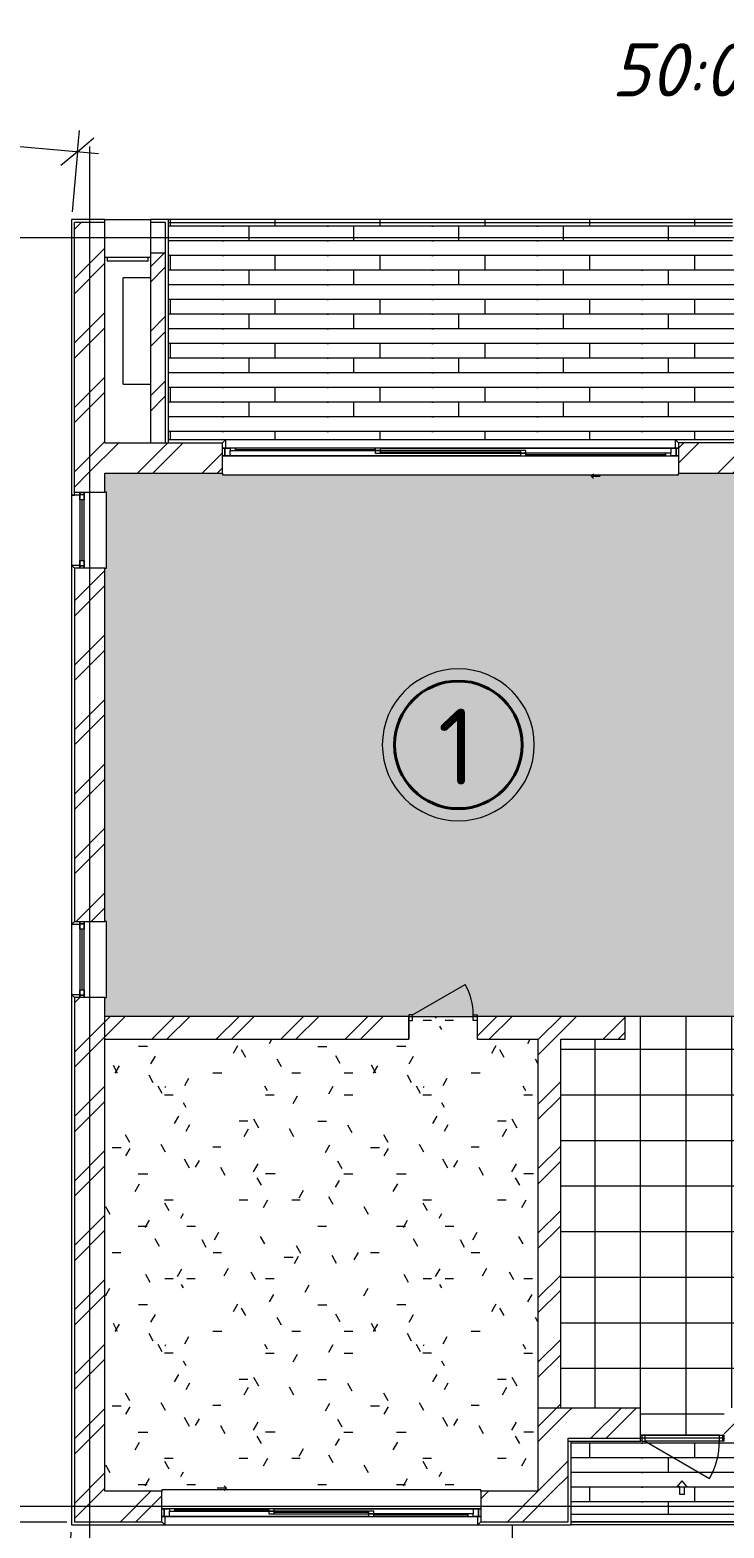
# Model space of a CAD drawing. Header units: millimetres. Extents: x -14888 to 33668, y -5535 to 40004.
# Drawn here: x 1383 to 10518, y 4389 to 24107 of the extents above; entities that cross this region are included whole.
import ezdxf

# ---------------------------------------------------------------- set-up
doc = ezdxf.new("R2010")
doc.units = ezdxf.units.MM
doc.linetypes.add('Осевая 12-2-2', pattern=[16, 12, -2, 0, -2])
doc.linetypes.add('Пунктир 1-0_7', pattern=[1.7, 1, -0.7])
for name, color, linetype, lineweight in [('A-ANNO-DIMS', 7, 'Continuous', 9), ('A-ANNO-DIMS-200', 7, 'Continuous', 9), ('A-ANNO-NOTE', 7, 'Continuous', 9), ('A-AREA', 7, 'Пунктир 1-0_7', 9), ('A-DETL-GENF', 7, 'Continuous', 9), ('A-DOOR', 7, 'Continuous', 9), ('A-FLOR', 7, 'Continuous', 9), ('A-FLOR-PATT', 7, 'Continuous', 9), ('A-GLAZ', 7, 'Continuous', 9), ('A-WALL', 7, 'Continuous', 9), ('A-WALL-PATT', 7, 'Continuous', 18), ('G-ANNO-TEXT', 7, 'Continuous', 9), ('S-GRID', 7, 'Continuous', 9)]:
    doc.layers.add(name, color=color, linetype=linetype, lineweight=lineweight)
doc.styles.add('ISOCPEUR_B_2', font='', dxfattribs={"height": 1000})
doc.styles.add('ISOCPEUR_I', font='', dxfattribs={"height": 500})
doc.styles.add('ISOCPEUR_I_1', font='', dxfattribs={"height": 700})
doc.styles.get('ISOCPEUR_B_2').set_extended_font_data('ISOCPEUR', bold=True)
doc.styles.get('ISOCPEUR_I').set_extended_font_data('ISOCPEUR', italic=True)
doc.styles.get('ISOCPEUR_I_1').set_extended_font_data('ISOCPEUR', italic=True)
doc.dimstyles.new('2_5_мм', dxfattribs={"dimscale": 304.8, "dimtxt": 497.990588, "dimasz": 1.312336, "dimexe": 0.918635, "dimexo": 0.328084, "dimgap": 0, "dimtad": 1, "dimrnd": 0.01, "dimdsep": 46, "dimtxsty": 'ISOCPEUR_I', "dimblk1": 'OBLIQUE', "dimblk2": 'OBLIQUE', "dimsah": 1, "dimcen": 0.09, "dimdle": 0.918635, "dimadec": 1, "dimazin": 0, "dimtfac": 1, "dimtdec": 4, "dimtix": 1, "dimtmove": 0, "dimatfit": 3, "dimfxl": 1, "dimtvp": 1, "dimtolj": 1, "dimtzin": 0, "dimarcsym": 2})
doc.dimstyles.new('2_5_мм_1', dxfattribs={"dimscale": 304.8, "dimtxt": 497.990588, "dimasz": 1.312336, "dimexe": 0.918635, "dimexo": 0.328084, "dimgap": 0, "dimtad": 1, "dimdec": 0, "dimdsep": 46, "dimtxsty": 'ISOCPEUR_I', "dimblk1": 'OBLIQUE', "dimblk2": 'OBLIQUE', "dimsah": 1, "dimcen": 0.09, "dimdle": 0.918635, "dimadec": 1, "dimazin": 0, "dimtfac": 1, "dimtdec": 4, "dimtix": 1, "dimtmove": 0, "dimatfit": 3, "dimfxl": 1, "dimtvp": 1, "dimtolj": 1, "dimtzin": 0, "dimarcsym": 2})
doc.dimstyles.new('2_5_мм_1_1', dxfattribs={"dimscale": 304.8, "dimtxt": 497.990588, "dimasz": 1.312336, "dimexe": 0.918635, "dimexo": 0.328084, "dimgap": 0, "dimtad": 1, "dimdec": 0, "dimdsep": 46, "dimtxsty": 'ISOCPEUR_I', "dimblk1": 'OBLIQUE', "dimblk2": 'OBLIQUE', "dimsah": 1, "dimcen": 0.09, "dimdle": 0.918635, "dimadec": 1, "dimazin": 0, "dimtfac": 1, "dimtdec": 4, "dimtix": 1, "dimtmove": 2, "dimatfit": 3, "dimfxl": 1, "dimtvp": 1, "dimtolj": 1, "dimtzin": 0, "dimarcsym": 2})
pattern_1 = [(45, (0, 0), (-424.264, 424.264), []), (45, (0, 200), (-424.264, 424.264), [])]

# ---------------------------------------------------------------- blocks, each defined once
blk = doc.blocks.new('INT 19 Дверь входная одностворчатая с остеклением - 1100 х 2480 ОС-Сверху 2-1581826-ГП')
at = {"layer": 'A-DOOR', "lineweight": 18}
for p, q in [((-65, 842), (0, 764)), ((-30, 842), (-65, 842)), ((-30, 940), (-30, 842)), ((-30, 940), (0, 940)), ((0, 940), (30, 940)), ((65, 842), (0, 764)), ((30, 940), (30, 842)), ((30, 842), (65, 842)), ((490, 240), (-359, 730))]:
    blk.add_line(p, q, dxfattribs=at)
at = {"layer": 'A-DOOR'}
for p, q in [((-550, 240), (-530, 240)), ((-550, 240), (-550, 160)), ((-530, 160), (-530, 240)), ((-530, 240), (-490, 240)), ((-530, 160), (-530, 240)), ((-490, 240), (490, 240)), ((-490, 240), (-490, 160)), ((530, 240), (490, 240)), ((490, 240), (490, 160)), ((530, 240), (550, 240)), ((530, 160), (530, 240)), ((530, 160), (530, 240)), ((550, 240), (550, 160)), ((-550, 160), (-530, 160)), ((-490, 160), (-530, 160)), ((-490, 160), (490, 160)), ((490, 160), (530, 160)), ((530, 160), (550, 160))]:
    blk.add_line(p, q, dxfattribs=at)
blk.add_arc((490, 240), 980, 150, 180, dxfattribs=at)
blk = doc.blocks.new('INT 19 Дверь межкомнатная одностворчатая - 900 х 2370 _800_ Глухое П-НАР-1569046-ГП')
at = {"layer": 'A-DOOR', "lineweight": 18}
blk.add_line((-400, 170), (293, 570), dxfattribs=at)
at = {"layer": 'A-DOOR'}
for p, q in [((-400, 170), (-450, 170)), ((-450, 170), (-450, 95)), ((-450, 95), (-400, 95)), ((-400, 95), (-400, 170)), ((400, 95), (400, 170)), ((400, 170), (450, 170)), ((450, 95), (400, 95)), ((450, 170), (450, 95))]:
    blk.add_line(p, q, dxfattribs=at)
blk.add_arc((-400, 170), 800, 360, 30, dxfattribs=at)
blk = doc.blocks.new('INT 20 Окно раздвижное 3ст - INT 20 Окно раздвижное 3ст 4200-3000 2-1568811-ГП')
at = {"layer": 'A-GLAZ'}
for p, q in [((2060, 240), (-2060, 240)), ((-2100, 130), (-2000, 130)), ((-2070, 130), (-2100, 130)), ((-2100, 30), (-2070, 30)), ((620, 30), (-2100, 30)), ((-2070, 30), (-2070, 130)), ((-2000, 130), (-2070, 130)), ((-2070, 130), (-2070, 30)), ((-2000, 130), (-2070, 130)), ((-2070, 130), (-2070, 30)), ((-2070, 30), (620, 30)), ((-2070, 30), (-2000, 30)), ((-1930, 130), (-2000, 130)), ((-2000, 130), (-2000, 97)), ((-2000, 97), (-1930, 97)), ((-2000, 30), (-2000, 97)), ((-1930, 97), (-1930, 130)), ((-690, 130), (-1930, 130)), ((-1930, 130), (-1930, 97)), ((-1930, 113), (-690, 113)), ((-1930, 97), (-690, 97)), ((-620, 130), (-690, 130)), ((-690, 130), (-690, 97)), ((-690, 97), (-690, 130)), ((-620, 97), (-690, 97)), ((-690, 97), (-690, 63)), ((-690, 97), (-620, 97)), ((-690, 63), (-620, 63)), ((-620, 97), (-620, 130)), ((-620, 130), (2100, 130)), ((2070, 130), (-620, 130)), ((-620, 63), (-620, 97)), ((620, 97), (-620, 97)), ((-620, 97), (-620, 63)), ((-620, 80), (620, 80)), ((-620, 63), (620, 63)), ((690, 97), (620, 97)), ((620, 97), (620, 63)), ((620, 63), (620, 97)), ((620, 63), (690, 63)), ((690, 63), (620, 63)), ((620, 63), (620, 30)), ((620, 30), (690, 30)), ((690, 63), (690, 97)), ((690, 30), (690, 63)), ((1930, 63), (690, 63)), ((690, 63), (690, 30)), ((690, 47), (1930, 47)), ((690, 30), (1930, 30)), ((2000, 63), (1930, 63)), ((1930, 63), (1930, 30)), ((1930, 30), (1930, 63)), ((1930, 30), (2000, 30)), ((2000, 130), (2000, 63)), ((2070, 130), (2000, 130)), ((2000, 30), (2000, 63)), ((2100, 30), (2000, 30)), ((2000, 30), (2070, 30)), ((2000, 30), (2070, 30)), ((2100, 130), (2070, 130)), ((2070, 130), (2070, 30)), ((2070, 30), (2070, 130)), ((2070, 30), (2070, 130)), ((2070, 30), (2100, 30)), ((-2100, -200), (-2100, -220)), ((-2100, -220), (2100, -220)), ((1250, -240), (1280, -210)), ((1250, -240), (1280, -270)), ((1250, -240), (1370, -240)), ((2100, -220), (2100, -200))]:
    blk.add_line(p, q, dxfattribs=at)
blk = doc.blocks.new('INT 20 Откосы окон снаружи Прямоугольник - INT 20 Откосы окон снаружи Прямоугольник-1566572-ГП')
at = {"layer": 'A-WALL', "lineweight": 18}
for p, q in [((-2077, 30), (-2077, -80)), ((2043, -80), (2043, 30))]:
    blk.add_line(p, q, dxfattribs=at)
blk = doc.blocks.new('INT 20 Окно Прямоугольник 1ст - INT 20 Окно Прямоугольник 1ст 1000-3000h-1568821-ГП')
at = {"layer": 'A-GLAZ'}
for p, q in [((460, 240), (-460, 240)), ((-500, 130), (-400, 130)), ((-470, 130), (-500, 130)), ((-500, 70), (-470, 70)), ((-400, 70), (-500, 70)), ((-470, 70), (-470, 130)), ((-400, 130), (-470, 130)), ((-470, 130), (-470, 70)), ((-470, 70), (-400, 70)), ((400, 130), (500, 130)), ((470, 130), (400, 130)), ((500, 70), (400, 70)), ((400, 70), (470, 70)), ((500, 130), (470, 130)), ((470, 130), (470, 70)), ((470, 70), (470, 130)), ((470, 70), (500, 70)), ((-500, -200), (-500, -220)), ((-500, -220), (500, -220)), ((500, -220), (500, -200))]:
    blk.add_line(p, q, dxfattribs=at)
blk = doc.blocks.new('INT 20 Откосы окон снаружи Прямоугольник - INT 20 Откосы окон снаружи Прямоугольник-1566574-ГП')
at = {"layer": 'A-WALL', "lineweight": 18}
for p, q in [((-477, 30), (-477, -80)), ((443, -80), (443, 30))]:
    blk.add_line(p, q, dxfattribs=at)
blk = doc.blocks.new('INT 20 Створка - 05_ Правое поворотно-откидное-1566575-ГП')
at = {"layer": 'A-GLAZ'}
for p, q in [((400, 30), (-400, 30)), ((-400, 30), (-400, -30)), ((400, 30), (-400, 30)), ((-400, 30), (-400, -30)), ((400, -30), (400, 30)), ((400, -30), (400, 30)), ((-400, 0), (400, 0)), ((-400, -30), (400, -30)), ((-400, -30), (400, -30))]:
    blk.add_line(p, q, dxfattribs=at)
blk = doc.blocks.new('INT 20 Окно раздвижное 3ст - INT 20 Окно раздвижное 3ст 4200-3000-1568881-ГП')
at = {"layer": 'A-GLAZ'}
for p, q in [((2960, 240), (-2960, 240)), ((-3000, 130), (-2900, 130)), ((-2970, 130), (-3000, 130)), ((-3000, 30), (-2970, 30)), ((920, 30), (-3000, 30)), ((-2970, 30), (-2970, 130)), ((-2900, 130), (-2970, 130)), ((-2970, 130), (-2970, 30)), ((-2900, 130), (-2970, 130)), ((-2970, 130), (-2970, 30)), ((-2970, 30), (920, 30)), ((-2970, 30), (-2900, 30)), ((-2830, 130), (-2900, 130)), ((-2900, 130), (-2900, 97)), ((-2900, 97), (-2830, 97)), ((-2900, 30), (-2900, 97)), ((-2830, 97), (-2830, 130)), ((-990, 130), (-2830, 130)), ((-2830, 130), (-2830, 97)), ((-2830, 113), (-990, 113)), ((-2830, 97), (-990, 97)), ((-920, 130), (-990, 130)), ((-990, 130), (-990, 97)), ((-990, 97), (-990, 130)), ((-920, 97), (-990, 97)), ((-990, 97), (-990, 63)), ((-990, 97), (-920, 97)), ((-990, 63), (-920, 63)), ((-920, 97), (-920, 130)), ((-920, 130), (3000, 130)), ((2970, 130), (-920, 130)), ((-920, 63), (-920, 97)), ((920, 97), (-920, 97)), ((-920, 97), (-920, 63)), ((-920, 80), (920, 80)), ((-920, 63), (920, 63)), ((990, 97), (920, 97)), ((920, 97), (920, 63)), ((920, 63), (920, 97)), ((920, 63), (990, 63)), ((990, 63), (920, 63)), ((920, 63), (920, 30)), ((920, 30), (990, 30)), ((990, 63), (990, 97)), ((990, 30), (990, 63)), ((2830, 63), (990, 63)), ((990, 63), (990, 30)), ((990, 47), (2830, 47)), ((990, 30), (2830, 30)), ((2900, 63), (2830, 63)), ((2830, 63), (2830, 30)), ((2830, 30), (2830, 63)), ((2830, 30), (2900, 30)), ((2900, 130), (2900, 63)), ((2970, 130), (2900, 130)), ((2900, 30), (2900, 63)), ((3000, 30), (2900, 30)), ((2900, 30), (2970, 30)), ((2900, 30), (2970, 30)), ((3000, 130), (2970, 130)), ((2970, 130), (2970, 30)), ((2970, 30), (2970, 130)), ((2970, 30), (2970, 130)), ((2970, 30), (3000, 30)), ((-3000, -200), (-3000, -220)), ((-3000, -220), (3000, -220)), ((1850, -240), (1880, -210)), ((1850, -240), (1880, -270)), ((1850, -240), (1970, -240)), ((3000, -220), (3000, -200))]:
    blk.add_line(p, q, dxfattribs=at)
blk = doc.blocks.new('INT 20 Откосы окон снаружи Прямоугольник - INT 20 Откосы окон снаружи Прямоугольник-1566591-ГП')
at = {"layer": 'A-WALL', "lineweight": 18}
for p, q in [((-2977, 30), (-2977, -80)), ((2943, -80), (2943, 30))]:
    blk.add_line(p, q, dxfattribs=at)
blk = doc.blocks.new('Антураж 2 - Антураж 2-1348458-ГП')
at = {"layer": 'A-DETL-GENF'}
for p, q in [((2608, 19443), (2608, 20843)), ((2626, 20843), (2608, 20843)), ((2968, 20843), (2626, 20843)), ((2608, 19443), (2626, 19443)), ((2626, 19443), (2968, 19443))]:
    blk.add_line(p, q, dxfattribs=at)
blk = doc.blocks.new('Антураж 3 - Антураж 3-1348543-ГП')
at = {"layer": 'A-DETL-GENF'}
for p, q in [((2368, 21613), (2968, 21613)), ((2368, 21113), (2368, 21613)), ((2968, 21613), (2968, 21113)), ((2968, 21113), (2368, 21113)), ((2398, 21113), (2398, 21063)), ((2938, 21063), (2938, 21113)), ((2938, 21063), (2398, 21063))]:
    blk.add_line(p, q, dxfattribs=at)
blk = doc.blocks.new('DIMBLOCK2-ГП')
at = {"layer": 'A-ANNO-DIMS-200'}
for p, q in [((480, 4473), (280, 4673)), ((480, 4473), (200, 4473)), ((480, -1307), (480, 4473)), ((480, 4473), (680, 4273)), ((480, 4473), (1868, 4473)), ((480, -1027), (280, -827)), ((480, -1027), (297, -1027)), ((480, -1027), (680, -1227)), ((480, -1027), (760, -1027))]:
    blk.add_line(p, q, dxfattribs=at)
at = {"layer": 'A-ANNO-DIMS-200', "color": 0, "insert": (-173, 1014), "char_height": 500, "width": 1700.83, "attachment_point": 1, "rotation": 90, "line_spacing_factor": 1.149209, "style": 'ISOCPEUR_I'}
blk.add_mtext('5500', dxfattribs=at)
blk = doc.blocks.new('_Oblique')
at = {"color": 0, "linetype": 'ByBlock', "lineweight": -2}
blk.add_line((-0.5, -0.5), (0.5, 0.5), dxfattribs=at)
blk = doc.blocks.new('DIMBLOCK3-ГП')
at = {"layer": 'A-ANNO-DIMS-200'}
for p, q in [((480, 4673), (280, 4873)), ((480, 4473), (280, 4673)), ((480, 4673), (297, 4673)), ((480, 4473), (480, 4673)), ((480, 4673), (680, 4473)), ((480, 4673), (760, 4673)), ((480, 4473), (200, 4473)), ((480, 4473), (680, 4273)), ((480, 4473), (1868, 4473))]:
    blk.add_line(p, q, dxfattribs=at)
at = {"layer": 'A-ANNO-DIMS-200', "color": 0, "insert": (-173, 4041), "char_height": 500, "width": 1275.62, "attachment_point": 1, "rotation": 90, "line_spacing_factor": 1.149209, "style": 'ISOCPEUR_I'}
blk.add_mtext('200', dxfattribs=at)
blk = doc.blocks.new('DIMBLOCK18-ГП')
at = {"layer": 'A-ANNO-DIMS-200'}
for p, q in [((1860, 2867), (1924, 4333)), ((-2813, 3069), (-2604, 3261)), ((-2813, 3069), (-2805, 3252)), ((-3092, 3082), (2140, 2855)), ((-2813, 3069), (-3021, 2878)), ((-2813, 3069), (-2825, 2790)), ((1860, 2867), (2069, 3058)), ((1860, 2867), (1652, 2676)), ((1860, 2867), (1848, 2587))]:
    blk.add_line(p, q, dxfattribs=at)
at = {"layer": 'A-ANNO-DIMS-200', "color": 0, "insert": (-1667, 3674), "char_height": 500, "width": 1758.29, "attachment_point": 1, "rotation": 357.5195, "line_spacing_factor": 1.149209, "style": 'ISOCPEUR_I'}
blk.add_mtext('4677', dxfattribs=at)
blk = doc.blocks.new('DIMBLOCK20-ГП')
at = {"layer": 'A-ANNO-DIMS-200'}
for p, q in [((-1726, 22837), (-1509, 23019)), ((-1726, 22837), (-1710, 23019)), ((-2005, 22862), (2287, 22479)), ((-1726, 22837), (-1943, 22656)), ((-1726, 22837), (-1751, 22558)), ((2008, 22504), (2033, 22783)), ((2008, 22504), (2225, 22685)), ((2008, 22504), (1791, 22323)), ((2008, 22504), (1937, 21712))]:
    blk.add_line(p, q, dxfattribs=at)
at = {"layer": 'A-ANNO-DIMS-200', "color": 0, "insert": (-531, 23386), "char_height": 500, "width": 1758.29, "attachment_point": 1, "rotation": 354.9013, "line_spacing_factor": 1.149209, "style": 'ISOCPEUR_I'}
blk.add_mtext('3749', dxfattribs=at)
blk = doc.blocks.new('Номер по генплану - _-85104-ГП')
at = {"layer": 'A-ANNO-NOTE'}
for start, end in [(360, 180), (180, 360)]:
    blk.add_arc((0, 0), 5, start, end, dxfattribs=at)
at = {"layer": 'A-ANNO-NOTE', "lineweight": 40}
for start, end in [(360, 180), (0, 180), (180, 360), (180, 0)]:
    blk.add_arc((0, 0), 4.2, start, end, dxfattribs=at)

msp = doc.modelspace()

# ---------------------------------------------------------------- hatches: boundary and pattern name
at = {"layer": 'A-FLOR-PATT', "true_color": 0x5a5a5a}
h = msp.add_hatch(dxfattribs=at)
h.set_pattern_fill('FP_5', color=251, style=0, pattern_type=2)
h.set_pattern_definition([(180, (38421.64, 13610.4), (-7e-14, -579), [1380, 0]), (180, (38421.64, 13803.4), (-7e-14, -579), [1380, 0]), (90, (37386.6, 13803.4), (-1380, 8e-14), [193, -386]), (180, (38421.64, 13996.4), (-7e-14, -579), [1380, 0]), (90, (37731.6, 13996.4), (-1380, 8e-14), [193, -386])])
h.paths.add_polyline_path([(11073.794, 4572.643), (11428.194, 4572.643), (11428.194, 5532.643), (10518.194, 5532.643), (10518.194, 5572.643), (9418.194, 5572.643), (9418.194, 5532.643), (8508.194, 5532.643), (8508.194, 4572.643), (9373.047, 4572.643)])
h.paths.add_polyline_path([(15203.749, 18712.643), (21928.194, 18712.643), (21928.194, 19932.643), (21128.194, 19932.903), (21128.194, 20072.643), (21078.194, 20072.643), (21078.194, 20272.643), (21128.194, 20273.293), (21128.194, 20412.643), (15008.194, 20412.643), (15008.194, 18712.643)])
h.paths.add_polyline_path([(11073.794, 18712.643), (11428.194, 18712.643), (11428.194, 21132.643), (10628.194, 21132.643), (10628.194, 21612.643), (3208.194, 21612.643), (3208.194, 18712.643), (10628.194, 18712.643)])
h.paths.add_polyline_path([(21019.01, 20072.643), (20969.01, 20072.643), (20969.01, 20272.643), (21019.01, 20272.643)])
h.paths.add_polyline_path([(17802.684, 20072.643), (17802.684, 20272.643), (17852.684, 20272.643), (17852.684, 20072.643)])
h.paths.add_polyline_path([(19577.526, 20072.643), (19549.622, 20072.643), (19549.622, 20272.643), (19599.622, 20272.643), (19599.622, 20072.643)])
h.paths.add_polyline_path([(19817.99, 20072.643), (19767.99, 20072.643), (19767.99, 20272.643), (19817.99, 20272.643)])
h.paths.add_polyline_path([(19927.173, 20072.643), (19877.173, 20072.643), (19877.173, 20272.643), (19927.173, 20272.643)])
h.paths.add_polyline_path([(20691.459, 20072.643), (20641.459, 20072.643), (20641.459, 20272.643), (20691.459, 20272.643)])
h.paths.add_polyline_path([(20036.357, 20072.643), (19986.357, 20072.643), (19986.357, 20272.643), (20036.357, 20272.643)])
h.paths.add_polyline_path([(20095.541, 20072.643), (20095.541, 20272.643), (20145.541, 20272.643), (20145.541, 20072.643)])
h.paths.add_polyline_path([(20363.908, 20072.643), (20313.908, 20072.643), (20313.908, 20272.643), (20363.908, 20272.643)])
h.paths.add_polyline_path([(20254.724, 20072.643), (20204.724, 20072.643), (20204.724, 20272.643), (20254.724, 20272.643)])
h.paths.add_polyline_path([(19708.806, 20072.643), (19658.806, 20072.643), (19658.806, 20272.643), (19708.806, 20272.643)])
h.paths.add_polyline_path([(20423.092, 20072.643), (20423.092, 20272.643), (20473.092, 20272.643), (20473.092, 20072.643), (20427.9, 20072.643)])
h.paths.add_polyline_path([(17693.5, 20072.643), (17693.5, 20272.643), (17743.5, 20272.643), (17743.5, 20072.643)])
h.paths.add_polyline_path([(17634.316, 20072.643), (17584.316, 20072.643), (17584.316, 20272.643), (17634.316, 20272.643), (17634.316, 20144.748)])
h.paths.add_polyline_path([(17256.765, 20072.643), (17256.765, 20272.643), (17306.765, 20272.643), (17306.765, 20072.643)])
h.paths.add_polyline_path([(17475.132, 20072.643), (17475.132, 20272.643), (17525.132, 20272.643), (17525.132, 20072.643)])
h.paths.add_polyline_path([(17415.949, 20072.643), (17365.949, 20072.643), (17365.949, 20272.643), (17415.949, 20272.643), (17415.949, 20155.383)])
h.paths.add_polyline_path([(17147.581, 20072.643), (17147.581, 20272.643), (17197.581, 20272.643), (17197.581, 20072.643)])
h.paths.add_polyline_path([(17038.398, 20072.643), (17038.398, 20272.643), (17088.398, 20272.643), (17088.398, 20072.643)])
h.paths.add_polyline_path([(16929.214, 20072.643), (16929.214, 20272.643), (16979.214, 20272.643), (16979.214, 20072.643)])
h.paths.add_polyline_path([(16870.03, 20072.643), (16820.03, 20072.643), (16820.03, 20272.643), (16870.03, 20272.643), (16870.03, 20181.97)])
h.paths.add_polyline_path([(20859.826, 20072.643), (20859.826, 20272.643), (20909.826, 20272.643), (20909.826, 20072.643)])
h.paths.add_polyline_path([(20750.643, 20072.643), (20750.643, 20272.643), (20800.643, 20272.643), (20800.643, 20072.643)])
h.paths.add_polyline_path([(20532.275, 20072.643), (20532.275, 20272.643), (20582.275, 20272.643), (20582.275, 20072.643)])
h.paths.add_polyline_path([(19112.888, 20072.643), (19112.888, 20272.643), (19162.888, 20272.643), (19162.888, 20072.643), (19114.86, 20072.643)])
h.paths.add_polyline_path([(18894.52, 20072.643), (18894.52, 20272.643), (18944.52, 20272.643), (18944.52, 20072.643)])
h.paths.add_polyline_path([(19003.704, 20072.643), (19003.704, 20272.643), (19053.704, 20272.643), (19053.704, 20072.643)])
h.paths.add_polyline_path([(18616.969, 20072.643), (18566.969, 20072.643), (18566.969, 20272.643), (18616.969, 20272.643), (18616.969, 20096.891)])
h.paths.add_polyline_path([(18785.337, 20072.643), (18785.337, 20272.643), (18835.337, 20272.643), (18835.337, 20072.643)])
h.paths.add_polyline_path([(18676.153, 20072.643), (18676.153, 20272.643), (18726.153, 20272.643), (18726.153, 20072.643)])
h.paths.add_polyline_path([(18348.602, 20072.643), (18348.602, 20272.643), (18398.602, 20272.643), (18398.602, 20072.643)])
h.paths.add_polyline_path([(18457.786, 20072.643), (18457.786, 20272.643), (18507.786, 20272.643), (18507.786, 20072.643)])
h.paths.add_polyline_path([(18239.418, 20072.643), (18239.418, 20272.643), (18289.418, 20272.643), (18289.418, 20072.643)])
h.paths.add_polyline_path([(18130.235, 20072.643), (18130.235, 20272.643), (18180.235, 20272.643), (18180.235, 20072.643)])
h.paths.add_polyline_path([(18021.051, 20072.643), (18021.051, 20272.643), (18071.051, 20272.643), (18071.051, 20072.643)])
h.paths.add_polyline_path([(17911.867, 20072.643), (17911.867, 20272.643), (17961.867, 20272.643), (17961.867, 20072.643)])
h.paths.add_polyline_path([(19440.439, 20072.643), (19440.439, 20272.643), (19490.439, 20272.643), (19490.439, 20072.643)])
h.paths.add_polyline_path([(19272.071, 20072.643), (19222.071, 20072.643), (19222.071, 20272.643), (19272.071, 20272.643)])
h.paths.add_polyline_path([(19331.255, 20072.643), (19331.255, 20272.643), (19381.255, 20272.643), (19381.255, 20072.643)])
h.paths.add_polyline_path([(16710.847, 20072.643), (16710.847, 20272.643), (16760.847, 20272.643), (16760.847, 20072.643)])
at = {"layer": 'A-FLOR-PATT', "true_color": 0x383838}
h = msp.add_hatch(dxfattribs=at)
h.set_pattern_fill('FP_6', color=250, style=0, pattern_type=2)
h.set_pattern_definition([(45, (38441.64, 22450.21), (0, 141.42136), [200, -600]), (45, (38583.06, 22450.21), (0, 141.42136), [200, -600]), (135, (38724.48, 22450.21), (1e-14, 141.42136), [100, -700]), (45, (38936.61, 22520.92), (0, 141.42136), [100, -700]), (135, (38865.9, 22450.21), (1e-14, 141.42136), [200, -600]), (135, (39007.32, 22450.21), (1e-14, 141.42136), [200, -600]), (135, (38724.48, 22450.21), (1e-14, 141.42136), [100, -700]), (45, (38653.77, 22520.92), (0, 141.42136), [100, -700])])
h.paths.add_polyline_path([(14568.194, 11122.643), (14568.194, 19972.643), (14428.194, 19972.643), (14428.194, 19952.643), (12008.194, 19952.643), (12008.194, 19972.643), (11868.194, 19972.643), (11868.194, 18143.128), (12316.617, 18352.231), (12411.126, 18741.107), (12675.262, 18174.665), (12769.771, 18563.54), (13218.194, 18772.643), (13218.194, 15472.643), (11868.194, 15472.643), (11868.194, 12822.643), (11568.194, 12822.643), (11568.194, 18272.643), (9918.194, 18272.643), (9918.194, 18252.643), (3918.194, 18252.643), (3918.194, 18272.643), (2368.194, 18272.643), (2368.194, 18022.643), (2388.194, 18022.643), (2388.194, 17022.643), (2368.194, 17022.643), (2368.194, 12372.643), (2388.194, 12370.361), (2388.194, 11372.643), (2368.194, 11372.643), (2368.194, 11122.643), (11568.194, 11122.643), (11568.194, 11322.643), (11868.194, 11322.643), (11868.194, 11122.643), (14475.287, 11122.643)])
h.paths.add_polyline_path([(12724.102, 18720.168), (12690.863, 18863.945), (12690.863, 18918.019), (12665.69, 18953.378), (12607.62, 18945.885), (12435.783, 19029.561), (12435.783, 19059.193), (12360.999, 19097.834), (12360.999, 19125.629), (12287.576, 19125.708), (12136.76, 19145.749), (12056.644, 19176.044), (12057.498, 19332.637), (12143.191, 19364.296), (12290.764, 19382.468), (12360.999, 19382.468), (12360.999, 19398.365), (12393.475, 19401.292), (12432.47, 19382.315), (12477.503, 19380.163), (12609.979, 19362.813), (12661.877, 19343.19), (12661.877, 19375.454), (12698.49, 19375.454), (12722.567, 19479.619), (12745.454, 19474.556), (12744.591, 19465.782), (12723.405, 19374.116), (12738.151, 19375.454), (12790.317, 19457.77), (12947.511, 19465.769), (13806.102, 19460.034), (13806.102, 19364.247), (13890.694, 19386.153), (14058.718, 19400.464), (14198.488, 19399.816), (14345.565, 19383.089), (14439.898, 19356.406), (14472.371, 19322.342), (14472.371, 19168.238), (14433.136, 19134.508), (14329.968, 19107.792), (14161.944, 19093.481), (14094.508, 19093.381), (14094.508, 19041.101), (14077.503, 19027.302), (13916.424, 18967.559), (13732.052, 18965.925), (13576.466, 18991.626), (13541.747, 19000.926), (13376.293, 18999.967), (12984.749, 18908.77), (12714.411, 18913.33), (12716.223, 18856.202), (12745.839, 18725.232)])
h.paths.add_polyline_path([(12436.813, 19112.734), (12435.783, 19125.547), (12412.061, 19125.523), (12435.783, 19113.266)])
at = {"layer": 'A-FLOR-PATT', "true_color": 0xd5d5d5}
h = msp.add_hatch(dxfattribs=at)
h.set_pattern_fill('FP_1', color=254, style=0, pattern_type=2)
h.set_pattern_definition([(0, (-25980.4, 26891.1), (0, 600), []), (90, (-25980.4, 26891.1), (-600, 4e-14), [])])
h.paths.add_polyline_path([(14475.287, 4872.643), (14568.194, 4872.643), (14568.194, 8972.643), (11868.194, 8972.643), (11868.194, 8272.643), (11568.194, 8272.643), (11568.194, 9572.643), (11868.194, 9572.643), (11868.194, 9172.643), (13728.194, 9172.643), (13728.194, 10822.643), (12618.194, 10822.643), (12618.194, 10802.643), (12118.194, 10802.643), (12118.194, 10822.643), (11868.194, 10822.643), (11868.194, 10272.643), (11568.194, 10272.643), (11568.194, 10822.643), (10718.194, 10822.643), (10718.194, 11122.643), (9218.194, 11122.643), (9218.194, 10822.643), (8368.194, 10822.643), (8368.194, 5972.643), (9418.194, 5972.643), (9418.194, 5612.643), (10518.194, 5612.643), (10518.194, 5972.643), (11568.194, 5972.643), (11568.194, 7372.643), (11868.194, 7372.643), (11868.194, 4872.643), (12774.54, 4872.643)])
h.paths.add_polyline_path([(14475.287, 9172.643), (14568.194, 9172.643), (14568.194, 10822.643), (13768.194, 10822.643), (13768.194, 9172.643)])
h.paths.add_polyline_path([(21278.273, 13722.643), (21968.194, 13722.643), (21968.194, 14147.643), (22328.194, 14147.643), (22328.194, 15247.643), (21968.194, 15247.643), (21968.194, 16272.643), (21948.194, 16272.643), (21948.194, 17272.643), (21968.194, 17272.643), (21968.194, 18272.643), (17968.194, 18272.643), (17968.194, 15147.643), (17768.194, 15147.643), (17768.194, 15672.643), (16768.194, 15672.643), (16768.194, 15872.643), (17768.194, 15872.643), (17768.194, 18272.643), (14868.194, 18272.643), (14868.194, 15872.643), (15868.194, 15872.643), (15868.194, 15672.643), (14868.194, 15672.643), (14868.194, 15447.643), (14568.194, 15447.643), (14568.194, 13947.643), (14868.194, 13947.643), (14868.194, 13722.643), (17768.194, 13722.643), (17768.194, 14247.643), (17968.194, 14247.643), (17968.194, 13722.643)])
at = {"layer": 'A-FLOR-PATT', "true_color": 0x787878}
h = msp.add_hatch(dxfattribs=at)
h.set_pattern_fill('FP_3', color=8, style=0, pattern_type=2)
h.set_pattern_definition([(0, (732, 2945), (0, -3400), [115.6, -3284.4]), (119.745, (991.2, 2850.35), (-3400.014, 6799.993), [136, -27275.68]), (60.255, (796.1, 2737.45), (3400.014, 6799.993), [119.12, -27292.56]), (0, (387.8, 2600.6), (0, -3400), [102, -3298]), (60.255, (33.04, 2807.57), (3400.014, 6799.993), [102, -27309.68]), (60.255, (158.45, 2333.56), (3400.014, 6799.993), [102, -27309.68]), (119.745, (78.4, 2323.35), (-3400.014, 6799.993), [136, -27275.68]), (119.745, (548.9, 2225.64), (-3400.014, 6799.993), [118.7, -27293]), (60.255, (923, 2275.16), (3400.014, 6799.993), [119.67, -27292]), (0, (1077, 2251), (0, -3400), [127.14, -3272.86]), (119.745, (1024.87, 2096.3), (-3400.014, 6799.993), [113.8, -27297.9]), (119.745, (35.16, 3120.5), (-3400.014, 6799.993), [70.6, -27341.08]), (0, (1080, 3288), (0, -3400), [113.95, -3286.05]), (119.745, (1106.44, 3339.3), (-3400.014, 6799.993), [69.98, -27341.7]), (60.255, (1441.1, 3173.04), (3400.014, 6799.993), [116.66, -27295.02]), (119.745, (1451.56, 2736.2), (-3400.014, 6799.993), [118.36, -27293.32]), (60.255, (1913.3, 3301.44), (3400.014, 6799.993), [113.67, -27298]), (0, (1769.3, 2941.5), (0, -3400), [114.65, -3285.35]), (0, (2116, 3287), (0, -3400), [110.5, -3289.5]), (119.745, (2221, 2788.2), (-3400.014, 6799.993), [113.9, -27297.8]), (60.255, (1868.76, 2528.23), (3400.014, 6799.993), [117.04, -27294.63]), (119.745, (2693.6, 2659.95), (-3400.014, 6799.993), [116.6, -27295.06]), (0, (2461, 2594.7), (0, -3400), [119.7, -3280.3]), (60.255, (2640.32, 2483.43), (3400.014, 6799.993), [112.85, -27298.83]), (119.745, (3163.38, 2533.2), (-3400.014, 6799.993), [115.1, -27296.6]), (60.255, (3282.76, 2908.7), (3400.014, 6799.993), [112.87, -27298.8]), (180, (3265.4, 3284.7), (-4e-13, -3400), [116.6, -3283.4]), (119.745, (3119.68, 3303), (-3400.014, 6799.993), [111.88, -27299.8]), (60.255, (3156.7, 3381.9), (3400.014, 6799.993), [20.87, -27390.8]), (0, (42.6, 1559.6), (0, -3400), [113.26, -3286.74]), (0, (41.6, 870.5), (0, -3400), [111.8, -3288.2]), (60.255, (15.2, 9.44), (3400.014, 6799.993), [113.6, -27298.1]), (0, (732, 1904.8), (0, -3400), [112.4, -3287.6]), (60.255, (406.92, 1379.9), (3400.014, 6799.993), [113.94, -27297.74]), (119.055, (299.74, 1277.9), (-3400.047, 6799.976), [114.46, -34890.68]), (0, (388, 1213.3), (0, -3400), [113.26, -3286.74]), (60.255, (1051.35, 1803.5), (3400.014, 6799.993), [116.83, -27294.84]), (119.745, (1070.77, 1325.53), (-3400.014, 6799.993), [113.46, -27298.22]), (60.255, (533.5, 906.9), (3400.014, 6799.993), [114.07, -27297.6]), (0, (387.8, 178), (0, -3400), [114.7, -3285.3]), (119.745, (946.03, 851.88), (-3400.014, 6799.993), [114.2, -27297.48]), (60.255, (659.56, 437.33), (3400.014, 6799.993), [112.03, -27299.65]), (119.745, (818.9, 380.56), (-3400.014, 6799.993), [115.1, -27296.6]), (0, (1079, 869), (0, -3400), [114.15, -3285.85]), (60.255, (1131.38, 561.4), (3400.014, 6799.993), [113.62, -27298.05]), (119.745, (1289.94, 253.56), (-3400.014, 6799.993), [118.36, -27293.32]), (0, (1423.6, 178), (0, -3400), [115.1, -3284.9]), (0, (1424, 1904.8), (0, -3400), [112.85, -3287.15]), (60.255, (1523.03, 1931.13), (3400.014, 6799.993), [114.64, -27297.03]), (119.745, (2089.53, 2311.2), (-3400.014, 6799.993), [116.6, -27295.06]), (0, (2112, 2247.6), (0, -3400), [114.6, -3285.4]), (60.255, (2001.2, 2069.66), (3400.014, 6799.993), [102, -27309.68]), (119.745, (1967.4, 1842.7), (-3400.014, 6799.993), [115.1, -27296.6]), (0, (2804.7, 2247.6), (0, -3400), [127.3, -3272.7]), (60.255, (2761.3, 2012.93), (3400.014, 6799.993), [117.04, -27294.63]), (119.745, (2435.57, 1711.86), (-3400.014, 6799.993), [114.2, -27297.48]), (0, (1767.6, 1559.7), (0, -3400), [115.8, -3284.2]), (119.055, (1542.06, 1197.1), (-3400.047, 6799.976), [115.76, -34889.38]), (0, (1325.6, 1151.7), (0, -3400), [117.6, -3282.4]), (60.945, (1459.76, 1065.93), (3400.047, 6799.976), [111.9, -34893.25]), (60.945, (1600.75, 689.1), (3400.047, 6799.976), [112.84, -34892.3]), (119.055, (2014.83, 1067.36), (-3400.047, 6799.976), [121.94, -34883.2]), (60.945, (2247.3, 1114.45), (3400.047, 6799.976), [113.57, -34891.57]), (0, (1768.8, 523.7), (0, -3400), [116, -3284]), (119.745, (2061.2, 300.07), (-3400.014, 6799.993), [116.25, -27295.43]), (0, (2115.3, 178.4), (0, -3400), [112, -3288]), (60.255, (2374.54, 641), (3400.014, 6799.993), [115.5, -27296.17]), (0, (2460, 1214), (0, -3400), [114.7, -3285.3]), (0, (3151.7, 1905), (0, -3400), [113.5, -3286.5]), (119.745, (3211.93, 1762.1), (-3400.014, 6799.993), [115.02, -27296.65]), (60.255, (2893.83, 1540.53), (3400.014, 6799.993), [113.12, -27298.55]), (0, (2805, 1559.5), (0, -3400), [114.7, -3285.3]), (119.745, (3084.7, 1290.77), (-3400.014, 6799.993), [114.25, -27297.43]), (60.255, (3363.86, 1664), (3400.014, 6799.993), [72.56, -27339.12]), (119.055, (2532.63, 173.9), (-3400.047, 6799.976), [116, -34889.14]), (60.255, (2501.7, 171.03), (3400.014, 6799.993), [114.25, -27297.43]), (0, (2805.6, 525.5), (0, -3400), [122, -3278]), (119.745, (2960.73, 817.5), (-3400.014, 6799.993), [118.2, -27293.47]), (60.255, (2971.5, 296.36), (3400.014, 6799.993), [115.96, -27295.72]), (119.055, (3002.2, 46.6), (-3400.047, 6799.976), [115.5, -34889.65]), (0, (3152, 871.2), (0, -3400), [110.3, -3289.7]), (60.255, (3318.47, 897.35), (3400.014, 6799.993), [115.33, -27296.35]), (119.745, (3399.9, 745.03), (-3400.014, 6799.993), [53.3, -27358.37])])
h.paths.add_polyline_path([(8068.194, 4872.643), (8068.194, 10822.643), (7268.194, 10823.104), (7268.194, 11122.643), (6369.575, 11122.643), (6368.194, 10822.643), (2368.194, 10822.643), (2368.194, 4872.643), (3118.194, 4872.643), (3118.194, 4892.643), (7318.194, 4892.643), (7318.194, 4872.643), (7672.301, 4872.643)])
at = {"layer": 'A-WALL-PATT', "lineweight": 9}
h = msp.add_hatch(dxfattribs=at)
h.set_pattern_fill('FP_2', color=256, style=0, pattern_type=2)
h.set_pattern_definition(pattern_1)
h.paths.add_polyline_path([(1968.194, 21172.643), (2368.194, 21172.643), (2368.194, 21572.643), (1968.194, 21572.643)])
h.paths.add_polyline_path([(3168.194, 21172.643), (3168.194, 21572.643), (2968.194, 21572.643), (2968.194, 21172.643), (2995.248, 21172.643)])
h = msp.add_hatch(dxfattribs=at)
h.set_pattern_fill('FP_2', color=256, style=0, pattern_type=2)
h.set_pattern_definition(pattern_1)
h.paths.add_polyline_path([(1968.194, 18672.643), (2368.194, 18672.643), (2368.194, 21172.643), (1968.194, 21172.643), (1968.194, 19413.269)])
h = msp.add_hatch(dxfattribs=at)
h.set_pattern_fill('FP_2', color=256, style=0, pattern_type=2)
h.set_pattern_definition(pattern_1)
h.paths.add_polyline_path([(2968.194, 18672.643), (3168.194, 18672.643), (3168.194, 21172.643), (2968.194, 21172.643), (2968.194, 19413.269)])
h = msp.add_hatch(dxfattribs=at)
h.set_pattern_fill('FP_2', color=256, style=0, pattern_type=2)
h.set_pattern_definition(pattern_1)
h.paths.add_polyline_path([(11568.194, 18272.643), (11868.194, 18272.643), (11868.194, 18672.643), (9918.194, 18672.643), (9918.194, 18272.643), (11073.794, 18272.643)])
h.paths.add_polyline_path([(3918.194, 18272.643), (3918.194, 18672.643), (1968.194, 18672.643), (1968.194, 18272.643), (2570.061, 18272.643)])
h = msp.add_hatch(dxfattribs=at)
h.set_pattern_fill('FP_2', color=256, style=0, pattern_type=2)
h.set_pattern_definition(pattern_1)
h.paths.add_polyline_path([(1968.194, 4472.643), (2368.194, 4472.643), (2368.194, 11372.643), (1968.194, 11372.643), (1968.194, 6557.04)])
h.paths.add_polyline_path([(2368.194, 12372.643), (2368.194, 17022.643), (1968.194, 17022.643), (1968.194, 12372.643)])
h.paths.add_polyline_path([(2368.194, 18022.643), (2368.194, 18272.643), (1968.194, 18272.643), (1968.194, 18022.643)])
h = msp.add_hatch(dxfattribs=at)
h.set_pattern_fill('FP_2', color=256, style=0, pattern_type=2)
h.set_pattern_definition(pattern_1)
h.paths.add_polyline_path([(14475.287, 10822.643), (14568.194, 10822.643), (14568.194, 11122.643), (10718.194, 11122.643), (10718.194, 10822.643), (12774.54, 10822.643)])
h.paths.add_polyline_path([(9218.194, 10822.643), (9218.194, 11122.643), (7268.194, 11122.643), (7268.194, 10822.643), (8368.194, 10822.643)])
h.paths.add_polyline_path([(6368.194, 10822.643), (6368.194, 11122.643), (2368.194, 11122.643), (2368.194, 10822.643), (4270.808, 10822.643)])
h = msp.add_hatch(dxfattribs=at)
h.set_pattern_fill('FP_2', color=256, style=0, pattern_type=2)
h.set_pattern_definition(pattern_1)
h.paths.add_polyline_path([(8068.194, 5972.643), (8368.194, 5972.643), (8368.194, 10822.643), (8068.194, 10822.643), (8068.194, 6557.04)])
h = msp.add_hatch(dxfattribs=at)
h.set_pattern_fill('FP_2', color=256, style=0, pattern_type=2)
h.set_pattern_definition(pattern_1)
h.paths.add_polyline_path([(8068.194, 4872.643), (8468.194, 4872.643), (8468.194, 5972.643), (8068.194, 5972.643), (8068.194, 4950.011)])
h = msp.add_hatch(dxfattribs=at)
h.set_pattern_fill('FP_2', color=256, style=0, pattern_type=2)
h.set_pattern_definition(pattern_1)
h.paths.add_polyline_path([(11868.194, 5572.643), (11868.194, 5972.643), (10518.194, 5972.643), (10518.194, 5572.643), (11468.194, 5572.643)])
h.paths.add_polyline_path([(9373.047, 5572.643), (9418.194, 5572.643), (9418.194, 5972.643), (8468.194, 5972.643), (8468.194, 5572.643)])
h = msp.add_hatch(dxfattribs=at)
h.set_pattern_fill('FP_2', color=256, style=0, pattern_type=2)
h.set_pattern_definition(pattern_1)
h.paths.add_polyline_path([(8468.194, 4472.643), (8468.194, 4872.643), (7318.194, 4872.643), (7318.194, 4472.643), (7672.301, 4472.643)])
h.paths.add_polyline_path([(3118.194, 4472.643), (3118.194, 4872.643), (2368.194, 4872.643), (2368.194, 4472.643), (2570.061, 4472.643)])

# ---------------------------------------------------------------- linework, layer by layer
at = {"layer": 'A-AREA'}
for p, q in [((3208.194, 21572.643), (10628.194, 21572.643)), ((8508.194, 4472.643), (11428.194, 4472.643))]:
    msp.add_line(p, q, dxfattribs=at)
at = {"layer": 'A-FLOR'}
for p, q in [((10628.194, 21612.643), (3208.194, 21612.643)), ((6368.194, 11122.643), (7268.194, 11122.643)), ((6369.575, 11122.643), (6369.575, 10822.643)), ((10718.194, 11122.643), (9218.194, 11122.643)), ((9418.194, 5612.643), (10518.194, 5612.643)), ((10518.194, 5572.643), (9418.194, 5572.643)), ((7728.194, 4432.643), (7728.194, 3632.643))]:
    msp.add_line(p, q, dxfattribs=at)
at = {"layer": 'A-WALL', "lineweight": 18}
for p, q in [((1928.194, 21612.643), (1928.194, 17982.643)), ((2368.194, 21612.643), (1928.194, 21612.643)), ((2368.194, 21572.643), (1968.194, 21572.643)), ((1968.194, 17982.643), (1968.194, 21572.643)), ((3208.194, 21612.643), (2968.194, 21612.643)), ((3168.194, 21572.643), (2968.194, 21572.643)), ((3168.194, 18672.643), (3168.194, 21572.643)), ((3208.194, 18672.643), (3208.194, 21612.643)), ((2368.194, 18672.643), (2368.194, 21112.643)), ((2968.194, 21172.643), (3168.194, 21172.643)), ((2968.194, 21112.643), (2968.194, 18672.643)), ((2368.194, 18672.643), (3918.194, 18672.643)), ((3958.194, 18712.643), (3208.194, 18712.643)), ((3918.194, 18672.643), (3958.194, 18712.643)), ((3918.194, 18272.643), (3918.194, 18672.643)), ((11428.194, 18712.643), (9878.194, 18712.643)), ((9878.194, 18712.643), (9918.194, 18672.643)), ((9918.194, 18672.643), (9918.194, 18272.643)), ((11468.194, 18672.643), (9918.194, 18672.643)), ((2368.194, 18022.643), (2368.194, 18272.643)), ((2368.194, 18272.643), (3918.194, 18272.643)), ((9918.194, 18272.643), (11868.194, 18272.643)), ((1928.194, 17982.643), (1968.194, 17982.643)), ((1968.194, 18022.643), (2368.194, 18022.643)), ((1928.194, 17062.643), (1928.194, 12332.643)), ((1968.194, 17022.643), (1928.194, 17062.643)), ((2368.194, 17022.643), (1968.194, 17022.643)), ((1968.194, 17022.643), (1968.194, 12372.643)), ((2368.194, 12372.643), (2368.194, 17022.643)), ((1928.194, 12332.643), (1968.194, 12372.643)), ((1968.194, 12372.643), (2368.194, 12372.643)), ((1928.194, 11412.643), (1928.194, 4432.643)), ((1968.194, 11372.643), (1928.194, 11412.643)), ((2368.194, 11372.643), (1968.194, 11372.643)), ((1968.194, 11372.643), (1968.194, 4472.643)), ((2368.194, 4872.643), (2368.194, 11372.643)), ((6368.194, 11122.643), (2368.194, 11122.643)), ((6368.194, 10822.643), (6368.194, 11122.643)), ((9218.194, 11122.643), (7268.194, 11122.643)), ((7268.194, 11122.643), (7268.194, 10822.643)), ((9218.194, 10822.643), (9218.194, 11122.643)), ((2368.194, 10822.643), (6368.194, 10822.643)), ((7268.194, 10822.643), (8068.194, 10822.643)), ((8068.194, 10822.643), (8068.194, 4872.643)), ((8368.194, 5972.643), (8368.194, 10822.643)), ((8368.194, 10822.643), (9218.194, 10822.643)), ((8068.194, 5972.643), (9418.194, 5972.643)), ((9418.194, 5532.643), (9418.194, 5972.643)), ((8468.194, 4472.643), (8468.194, 5572.643)), ((8468.194, 5572.643), (9418.194, 5572.643)), ((8468.194, 5532.643), (9418.194, 5532.643)), ((8508.194, 4432.643), (8508.194, 5532.643)), ((3118.194, 4872.643), (2368.194, 4872.643)), ((3118.194, 4472.643), (3118.194, 4872.643)), ((8068.194, 4872.643), (7318.194, 4872.643)), ((7318.194, 4872.643), (7318.194, 4472.643)), ((1928.194, 4432.643), (3158.194, 4432.643)), ((1968.194, 4472.643), (3118.194, 4472.643)), ((3158.194, 4432.643), (3118.194, 4472.643)), ((7318.194, 4472.643), (7278.194, 4432.643)), ((7278.194, 4432.643), (8508.194, 4432.643)), ((7318.194, 4472.643), (8468.194, 4472.643))]:
    msp.add_line(p, q, dxfattribs=at)
at = {"layer": 'A-WALL'}
for p, q in [((8508.194, 4572.643), (11428.194, 4572.643)), ((11428.194, 4472.643), (8508.194, 4472.643)), ((11428.194, 4432.643), (8508.194, 4432.643))]:
    msp.add_line(p, q, dxfattribs=at)
at = {"layer": 'S-GRID', "color": 251, "linetype": 'Осевая 12-2-2', "true_color": 0x646464}
for p, q in [((2168.194, 22574.777), (2168.194, 1030.606)), ((23375.597, 21372.643), (-3517.405, 21372.643)), ((23375.597, 4672.643), (-3517.405, 4672.643))]:
    msp.add_line(p, q, dxfattribs=at)

# ---------------------------------------------------------------- block references
at = {"layer": 'A-ANNO-NOTE', "lineweight": 40, "xscale": 200, "yscale": 200, "zscale": 200}
msp.add_blockref('Номер по генплану - _-85104-ГП', (7020.487, 14697.643), dxfattribs=at)
at = {"layer": 'A-DETL-GENF'}
for name in ['Антураж 3 - Антураж 3-1348543-ГП', 'Антураж 2 - Антураж 2-1348458-ГП']:
    msp.add_blockref(name, (0, 0), dxfattribs=at)
at = {"layer": 'A-DOOR', "lineweight": 18}
msp.add_blockref('INT 19 Дверь межкомнатная одностворчатая - 900 х 2370 _800_ Глухое П-НАР-1569046-ГП', (6818.194, 10972.643), dxfattribs=at)
at = {"layer": 'A-DOOR', "lineweight": 18, "rotation": 180}
msp.add_blockref('INT 19 Дверь входная одностворчатая с остеклением - 1100 х 2480 ОС-Сверху 2-1581826-ГП', (9968.194, 5772.643), dxfattribs=at)
at = {"layer": 'A-GLAZ'}
msp.add_blockref('INT 20 Окно раздвижное 3ст - INT 20 Окно раздвижное 3ст 4200-3000-1568881-ГП', (6918.194, 18472.643), dxfattribs=at)
for name, p, rotation in [('INT 20 Окно Прямоугольник 1ст - INT 20 Окно Прямоугольник 1ст 1000-3000h-1568821-ГП', (2168.194, 17522.643), 89.99999999999991), ('INT 20 Створка - 05_ Правое поворотно-откидное-1566575-ГП', (2068.194, 17522.643), 89.99999999999991), ('INT 20 Окно Прямоугольник 1ст - INT 20 Окно Прямоугольник 1ст 1000-3000h-1568821-ГП', (2168.194, 11872.643), 89.99999999999991), ('INT 20 Створка - 05_ Правое поворотно-откидное-1566575-ГП', (2068.194, 11872.643), 89.99999999999991), ('INT 20 Окно раздвижное 3ст - INT 20 Окно раздвижное 3ст 4200-3000 2-1568811-ГП', (5218.194, 4672.643), 180)]:
    msp.add_blockref(name, p, dxfattribs=dict(at, rotation=rotation))
at = {"layer": 'A-WALL', "lineweight": 18}
msp.add_blockref('INT 20 Откосы окон снаружи Прямоугольник - INT 20 Откосы окон снаружи Прямоугольник-1566591-ГП', (6934.94, 18682.643), dxfattribs=at)
for name, p, rotation in [('INT 20 Откосы окон снаружи Прямоугольник - INT 20 Откосы окон снаружи Прямоугольник-1566574-ГП', (1958.194, 17539.389), 89.99999999999991), ('INT 20 Откосы окон снаружи Прямоугольник - INT 20 Откосы окон снаружи Прямоугольник-1566574-ГП', (1958.194, 11889.389), 89.99999999999991), ('INT 20 Откосы окон снаружи Прямоугольник - INT 20 Откосы окон снаружи Прямоугольник-1566572-ГП', (5201.448, 4462.643), 180)]:
    msp.add_blockref(name, p, dxfattribs=dict(at, rotation=rotation))

# ---------------------------------------------------------------- texts
at = {"layer": 'A-ANNO-NOTE', "insert": (6750.808, 15173.341), "char_height": 1000, "width": 625.31625, "attachment_point": 1, "style": 'ISOCPEUR_B_2'}
msp.add_mtext('\\fISOCPEUR|b1|i0|c204|p34|;1', dxfattribs=at)
at = {"layer": 'G-ANNO-TEXT', "insert": (9031.486, 23931.948), "char_height": 700, "width": 9508.01375, "attachment_point": 1, "style": 'ISOCPEUR_I_1', "bg_fill": 3, "box_fill_scale": 1.25, "bg_fill_color": 256, "bg_fill_true_color": 13158600, "bg_fill_transparency": 0}
msp.add_mtext('50:08:0050209:1600', dxfattribs=at)

# ---------------------------------------------------------------- dimensions: what is measured, and where the dimension line sits
at = {"layer": 'A-ANNO-DIMS'}
for base, p1, p2, angle, dimstyle, override, picture, middle in [((2007.72, 22503.947), (-1701.27, 23118.848), (1928.194, 21612.643), 354.9012832, '2_5_мм_1', {"dimpost": '<>', "dimfxl": 3929.588124}, 'DIMBLOCK20-ГП', (162.875, 22919.547)), ((479.837, 4672.643), (1968.194, 4472.643), (196.994, 4672.643), 90, '2_5_мм', {"dimpost": '<>', "dimfxl": 1782.455919}, 'DIMBLOCK3-ГП', (229.837, 4572.643)), ((479.837, 4472.643), (196.994, -1027.357), (1968.194, 4472.643), 90, '2_5_мм', {"dimpost": '<>', "dimfxl": 5778.161395}, 'DIMBLOCK2-ГП', (229.837, 1722.643))]:
    dim = msp.add_linear_dim(base=base, p1=p1, p2=p2, angle=angle, dimstyle=dimstyle, override=override, dxfattribs=at)
    dim.commit()
    dim.dimension.update_dxf_attribs({"geometry": picture, "text_midpoint": middle})
dim = msp.add_linear_dim(base=(1860.37, 2867), p1=(-2800.405, 3352.013), p2=(1928.194, 4432.643), angle=357.5194839, dimstyle='2_5_мм_1_1', override={"dimpost": '<>', "dimfxl": 4850.505503}, dxfattribs=at)
dim.commit()
dim.dimension.update_dxf_attribs({"geometry": 'DIMBLOCK18-ГП', "text_midpoint": (-803.307, 3302.585), "dimtype": 160, "text_rotation": 357.5194839})

doc.saveas('drawing.dxf')
